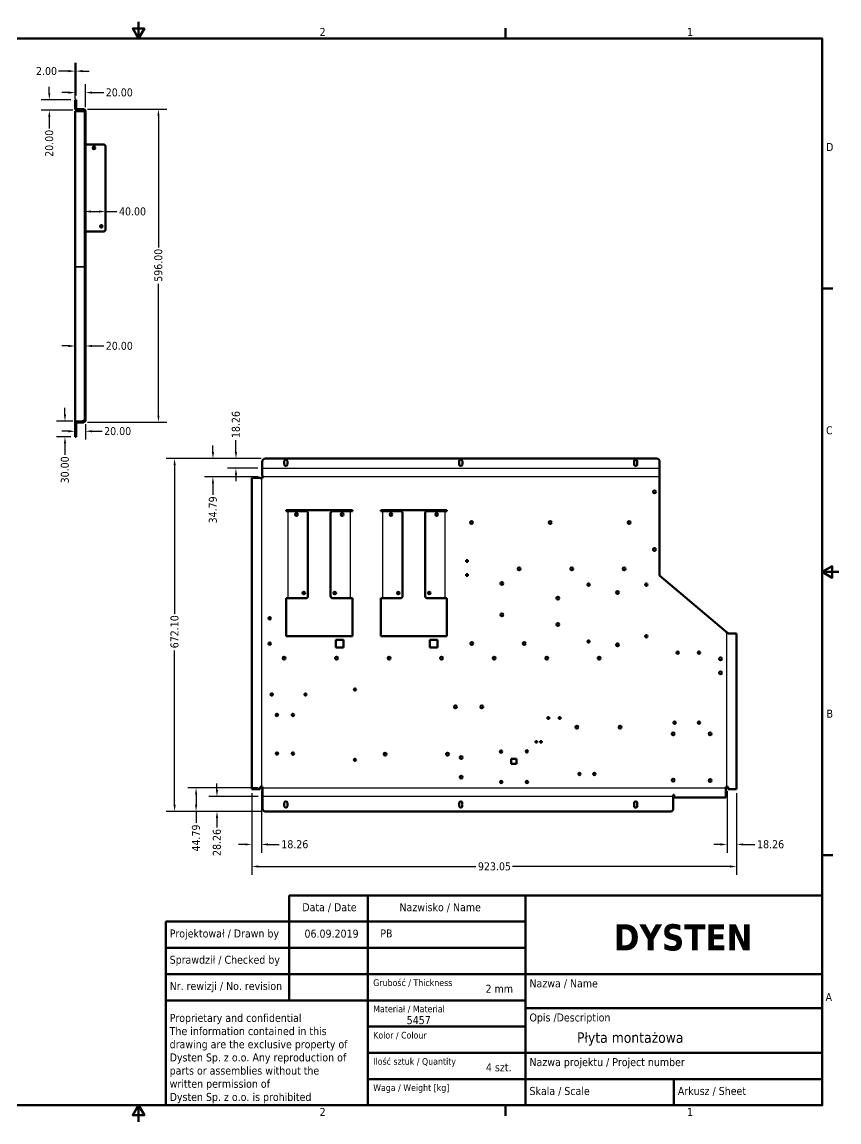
# Model space of a CAD drawing. Header units: millimetres. Extents: x 63 to 2731, y 32 to 2127.
# Drawn here: x 1175 to 2731, y 32 to 2127 of the extents above; entities that cross this region are included whole.
import ezdxf
from ezdxf.enums import TextEntityAlignment as Align

# ---------------------------------------------------------------- set-up
doc = ezdxf.new("R2010")
doc.units = ezdxf.units.MM
doc.header["$LTSCALE"] = 5
for name, color, linetype, lineweight in [('Linia środkowa zgięcia (ANSI)', 7, 'Continuous', 25), ('Obramowanie (ANSI)', 7, 'Continuous', 70), ('Tytuł (ANSI)', 7, 'Continuous', 50), ('Ukryty (ANSI)', 7, 'Continuous', 35), ('Widoczne (ANSI)', 7, 'Continuous', 50), ('Wymiar (ANSI)', 7, 'Continuous', 25)]:
    doc.layers.add(name, color=color, linetype=linetype, lineweight=lineweight)
doc.styles.add('Styl tekstu42', font='tahoma.ttf')
doc.styles.add('Tekst notatki (ANSI)', font='tahoma.ttf')
doc.dimstyles.new('Domyślne - mm (ANSI)', dxfattribs={"dimscale": 5, "dimtxt": 3.048, "dimasz": 2.5, "dimexe": 3.175, "dimexo": 1.6002, "dimgap": 0.8, "dimtad": 0, "dimtoh": 1, "dimrnd": 1e-08, "dimzin": 4, "dimdsep": 46, "dimtxsty": 'Tekst notatki (ANSI)', "dimcen": 0.09, "dimdle": 10, "dimclrd": 256, "dimclre": 256, "dimclrt": 256, "dimadec": 1, "dimazin": 1, "dimtfac": 1, "dimtofl": 0, "dimtmove": 0, "dimatfit": 3, "dimfxl": 1, "dimtolj": 1, "dimtzin": 4, "dimlwd": -1, "dimlwe": -1, "dimarcsym": 0})

# ---------------------------------------------------------------- blocks, each defined once
blk = doc.blocks.new('Ramki Default Border')
at = {"layer": 'Obramowanie (ANSI)'}
for p, q in [((419.1, 419.1), (419.1, 423.16)), ((539.75, 323.85), (543.81, 323.85)), ((539.75, 107.95), (543.81, 107.95)), ((419.1, 12.7), (419.1, 8.64))]:
    blk.add_line(p, q, dxfattribs=at)
at = {"layer": 'Obramowanie (ANSI)', "flags": 128}
for points in [[(279.4, 425.45), (279.4, 419.1), (277.2, 422.91), (281.6, 422.91), (279.4, 419.1)], [(19.05, 12.7), (19.05, 419.1), (539.75, 419.1), (539.75, 12.7), (19.05, 12.7)], [(546.1, 215.9), (539.75, 215.9), (543.56, 218.1), (543.56, 213.7), (539.75, 215.9)], [(279.4, 6.35), (279.4, 12.7), (277.2, 8.89), (281.6, 8.89), (279.4, 12.7)]]:
    blk.add_lwpolyline(points, dxfattribs=at)
at = {"layer": 'Obramowanie (ANSI)', "char_height": 3.05, "attachment_point": 7, "style": 'Tekst notatki (ANSI)'}
for s, insert in [('2', (348.33, 420.12)), ('1', (488.26, 420.12)), ('D', (541.17, 376.3)), ('C', (541.17, 268.3)), ('B', (541.36, 160.4)), ('A', (540.99, 52.45)), ('2', (348.33, 8.64)), ('1', (488.26, 8.64))]:
    blk.add_mtext(s, dxfattribs=dict(at, insert=insert))
blk = doc.blocks.new('Tabelki rysunkowe Tabelka new')
at = {"layer": 'Tytuł (ANSI)'}
for p, q in [((529, 115), (326, 115)), ((326, 115), (326, 109)), ((356, 115), (356, 35)), ((416, 115), (416, 35)), ((529, 115), (529, 35)), ((326, 109), (326, 75)), ((279, 35), (279, 105)), ((279, 105), (356, 105)), ((356, 105), (416, 105)), ((356, 95), (279, 95)), ((356, 95), (416, 95)), ((356, 85), (279, 85)), ((356, 85), (416, 85)), ((416, 85), (529, 85)), ((356, 75), (279, 75)), ((356, 75), (416, 75)), ((416, 72), (529, 72)), ((356, 65), (416, 65)), ((356, 55), (416, 55)), ((416, 55), (529, 55)), ((356, 45), (416, 45)), ((416, 45), (529, 45)), ((472.5, 45), (472.5, 35)), ((529, 35), (279, 35))]:
    blk.add_line(p, q, dxfattribs=at)
at = {"layer": 'Tytuł (ANSI)', "style": 'Tekst notatki (ANSI)'}
for s, insert, char_height, attachment_point in [('Data / Date', (331, 112), 3.048, 1), ('Nazwisko / Name', (368, 112), 3.048, 1), ('Projektował / Drawn by', (280.5, 102), 3.048, 1), ('\\fTahoma|b1|i0;\\H10.0000;DYSTEN', (476, 104), 10, 2), ('Sprawdził / Checked by', (280.5, 92), 3.048, 1), ('Nr. rewizji / No. revision', (280.5, 82), 3.048, 1), ('\\fTahoma|b0|i0;\\H2.5400;Grubość / Thickness', (358, 83), 2.54, 1), ('Nazwa / Name', (417.5, 83), 3.048, 1), ('\\fTahoma|b0|i0;\\H2.5400;Materiał / Material', (358, 73), 2.54, 1), ('Opis /Description ', (417.5, 70), 3.048, 1), ('\\fTahoma|b0|i0;\\H2.5400;Kolor / Colour', (358, 63), 2.54, 1), ('\\fTahoma|b0|i0;\\H2.5400;Ilość sztuk / Quantity', (358, 53), 2.54, 1), ('Nazwa projektu / Project number', (417.5, 53), 3.048, 1), ('\\fTahoma|b0|i0;\\H2.5400;Waga / Weight [kg]', (358, 43), 2.54, 1), ('Skala / Scale', (417.5, 42), 3.048, 1), ('Arkusz / Sheet', (474, 42), 3.048, 1)]:
    blk.add_mtext(s, dxfattribs=dict(at, insert=insert, char_height=char_height, attachment_point=attachment_point))
at = {"layer": 'Tytuł (ANSI)', "insert": (280.5, 69.84), "char_height": 3.048, "attachment_point": 1, "line_spacing_factor": 0.987884, "style": 'Tekst notatki (ANSI)'}
blk.add_mtext('Proprietary and confidential\\PThe information contained in this\\Pdrawing are the exclusive property of\\PDysten Sp. z o.o. Any reproduction of\\Pparts or assemblies without the\\Pwritten permission of\\PDysten Sp. z o.o. is prohibited', dxfattribs=at)
at = {"layer": 'Tytuł (ANSI)'}
for tag, p, height, style in [('Data_001', (331.83, 98.89), 3.05, 'Tekst notatki (ANSI)'), ('Projektował_001', (360.69, 98.95), 3.05, 'Tekst notatki (ANSI)'), ('Grubość_materiału_001', (400.78, 77.89), 3.05, 'Tekst notatki (ANSI)'), ('Materiał_001', (370.75, 65.95), 3.05, 'Tekst notatki (ANSI)'), ('Nazwa_części_001', (435.59, 58.82), 4, 'Styl tekstu42'), ('Ilość_sztuk_001', (400.92, 47.95), 3.05, 'Tekst notatki (ANSI)')]:
    blk.add_attdef(tag, p, '', height=height, dxfattribs=dict(at, style=style))
at = {"layer": 'Tytuł (ANSI)', "style": 'Tekst notatki (ANSI)'}
for tag, p in [('kiedy_sprawdził', (332, 92)), ('Kto_zatwierdził', (361, 92)), ('Nr_części', (465.47, 80.14)), ('RAL', (395.29, 61)), ('Nr_projektu', (499.73, 51)), ('Waga', (401, 41))]:
    blk.add_attdef(tag, text='', height=3.05, dxfattribs=at).set_placement(p, align=Align.TOP_LEFT)
blk = doc.blocks.new('*D7')
at = {"layer": 'Defpoints', "color": 0, "transparency": 16777216}
for p in [(1465.6, 1295.6), (1638.4, 1295.6), (1638, 623.5)]:
    blk.add_point(p, dxfattribs=at)
at = {"layer": 'Wymiar (ANSI)', "transparency": 16777216}
for p, q in [((1630.4, 1295.6), (1449.8, 1295.6)), ((1465.6, 1283.1), (1465.6, 1000)), ((1465.6, 636), (1465.6, 930.2)), ((1630, 623.5), (1449.8, 623.5))]:
    blk.add_line(p, q, dxfattribs=at)
for points in [[(1463.6, 1283.1), (1467.7, 1283.1), (1465.6, 1295.6)], [(1463.6, 636), (1467.7, 636), (1465.6, 623.5)]]:
    blk.add_solid(points, dxfattribs=at)
at = {"layer": 'Wymiar (ANSI)', "transparency": 16777216, "insert": (1457.7, 934.2), "char_height": 15.24, "attachment_point": 1, "rotation": 90, "style": 'Tekst notatki (ANSI)'}
blk.add_mtext('\\A1;672.10', dxfattribs=at)
blk = doc.blocks.new('*D8')
at = {"layer": 'Defpoints', "color": 0, "transparency": 16777216}
for p in [(1612.5, 665.9), (2535.5, 665.9), (2535.5, 518.5)]:
    blk.add_point(p, dxfattribs=at)
at = {"layer": 'Wymiar (ANSI)', "transparency": 16777216}
for p, q in [((1612.5, 657.9), (1612.5, 502.6)), ((2535.5, 657.9), (2535.5, 502.6)), ((1625, 518.5), (2039.1, 518.5)), ((2523, 518.5), (2108.9, 518.5))]:
    blk.add_line(p, q, dxfattribs=at)
for points in [[(1625, 520.6), (1625, 516.4), (1612.5, 518.5)], [(2523, 520.6), (2523, 516.4), (2535.5, 518.5)]]:
    blk.add_solid(points, dxfattribs=at)
at = {"layer": 'Wymiar (ANSI)', "transparency": 16777216, "insert": (2043.1, 526.4), "char_height": 15.24, "attachment_point": 1, "style": 'Tekst notatki (ANSI)'}
blk.add_mtext('\\A1;923.05', dxfattribs=at)
blk = doc.blocks.new('*D9')
at = {"layer": 'Defpoints', "color": 0, "transparency": 16777216}
for p in [(1612.5, 665.9), (1630.8, 670.5), (1630.8, 560.5)]:
    blk.add_point(p, dxfattribs=at)
at = {"layer": 'Wymiar (ANSI)', "transparency": 16777216}
for p, q in [((1612.5, 657.9), (1612.5, 544.6)), ((1630.8, 662.5), (1630.8, 544.6)), ((1600, 560.5), (1587.5, 560.5)), ((1643.3, 560.5), (1664.8, 560.5))]:
    blk.add_line(p, q, dxfattribs=at)
for points in [[(1600, 562.6), (1600, 558.4), (1612.5, 560.5)], [(1643.3, 562.6), (1643.3, 558.4), (1630.8, 560.5)]]:
    blk.add_solid(points, dxfattribs=at)
at = {"layer": 'Wymiar (ANSI)', "transparency": 16777216, "insert": (1668.8, 568.5), "char_height": 15.24, "attachment_point": 1, "style": 'Tekst notatki (ANSI)'}
blk.add_mtext('\\A1;18.26', dxfattribs=at)
blk = doc.blocks.new('*D10')
at = {"layer": 'Defpoints', "color": 0, "transparency": 16777216}
for p in [(2517.3, 670.5), (2535.5, 665.9), (2517.3, 560.5)]:
    blk.add_point(p, dxfattribs=at)
at = {"layer": 'Wymiar (ANSI)', "transparency": 16777216}
for p, q in [((2517.3, 662.5), (2517.3, 544.6)), ((2535.5, 657.9), (2535.5, 544.6)), ((2504.8, 560.5), (2492.3, 560.5)), ((2548, 560.5), (2570.6, 560.5))]:
    blk.add_line(p, q, dxfattribs=at)
for points in [[(2504.8, 562.6), (2504.8, 558.4), (2517.3, 560.5)], [(2548, 562.6), (2548, 558.4), (2535.5, 560.5)]]:
    blk.add_solid(points, dxfattribs=at)
at = {"layer": 'Wymiar (ANSI)', "transparency": 16777216, "insert": (2574.6, 568.5), "char_height": 15.24, "attachment_point": 1, "style": 'Tekst notatki (ANSI)'}
blk.add_mtext('\\A1;18.26', dxfattribs=at)
blk = doc.blocks.new('*D11')
at = {"layer": 'Defpoints', "color": 0, "transparency": 16777216}
for p in [(1638.4, 1295.6), (1582.4, 1277.3), (1632.4, 1277.3)]:
    blk.add_point(p, dxfattribs=at)
at = {"layer": 'Wymiar (ANSI)', "transparency": 16777216}
for p, q in [((1582.4, 1308.1), (1582.4, 1330.6)), ((1630.4, 1295.6), (1566.6, 1295.6)), ((1624.4, 1277.3), (1566.6, 1277.3)), ((1582.4, 1264.8), (1582.4, 1252.3))]:
    blk.add_line(p, q, dxfattribs=at)
for points in [[(1580.4, 1308.1), (1584.5, 1308.1), (1582.4, 1295.6)], [(1580.4, 1264.8), (1584.5, 1264.8), (1582.4, 1277.3)]]:
    blk.add_solid(points, dxfattribs=at)
at = {"layer": 'Wymiar (ANSI)', "transparency": 16777216, "insert": (1574.5, 1334.6), "char_height": 15.24, "attachment_point": 1, "rotation": 90, "style": 'Tekst notatki (ANSI)'}
blk.add_mtext('\\A1;18.26', dxfattribs=at)
blk = doc.blocks.new('*D12')
at = {"layer": 'Defpoints', "color": 0, "transparency": 16777216}
for p in [(1538.6, 1295.6), (1638.4, 1295.6), (1633, 1260.8)]:
    blk.add_point(p, dxfattribs=at)
at = {"layer": 'Wymiar (ANSI)', "transparency": 16777216}
for p, q in [((1538.6, 1308.1), (1538.6, 1320.6)), ((1630.4, 1295.6), (1522.7, 1295.6)), ((1625, 1260.8), (1522.7, 1260.8)), ((1538.6, 1248.3), (1538.6, 1226.3))]:
    blk.add_line(p, q, dxfattribs=at)
for points in [[(1536.5, 1308.1), (1540.7, 1308.1), (1538.6, 1295.6)], [(1536.5, 1248.3), (1540.7, 1248.3), (1538.6, 1260.8)]]:
    blk.add_solid(points, dxfattribs=at)
at = {"layer": 'Wymiar (ANSI)', "transparency": 16777216, "insert": (1530.7, 1172.1), "char_height": 15.24, "attachment_point": 1, "rotation": 90, "style": 'Tekst notatki (ANSI)'}
blk.add_mtext('\\A1;34.79', dxfattribs=at)
blk = doc.blocks.new('*D13')
at = {"layer": 'Defpoints', "color": 0, "transparency": 16777216}
for p in [(1546.3, 651.7), (1633, 651.7), (1638, 623.5)]:
    blk.add_point(p, dxfattribs=at)
at = {"layer": 'Wymiar (ANSI)', "transparency": 16777216}
for p, q in [((1546.3, 664.2), (1546.3, 676.7)), ((1625, 651.7), (1530.5, 651.7)), ((1630, 623.5), (1530.5, 623.5)), ((1546.3, 611), (1546.3, 593))]:
    blk.add_line(p, q, dxfattribs=at)
for points in [[(1544.3, 664.2), (1548.4, 664.2), (1546.3, 651.7)], [(1544.3, 611), (1548.4, 611), (1546.3, 623.5)]]:
    blk.add_solid(points, dxfattribs=at)
at = {"layer": 'Wymiar (ANSI)', "transparency": 16777216, "insert": (1538.4, 538.6), "char_height": 15.24, "attachment_point": 1, "rotation": 90, "style": 'Tekst notatki (ANSI)'}
blk.add_mtext('\\A1;28.26', dxfattribs=at)
blk = doc.blocks.new('*D14')
at = {"layer": 'Defpoints', "color": 0, "transparency": 16777216}
for p in [(1506.5, 668.3), (1633, 668.3), (1638, 623.5)]:
    blk.add_point(p, dxfattribs=at)
at = {"layer": 'Wymiar (ANSI)', "transparency": 16777216}
for p, q in [((1625, 668.3), (1490.7, 668.3)), ((1506.5, 655.8), (1506.5, 636)), ((1630, 623.5), (1490.7, 623.5)), ((1506.5, 623.5), (1506.5, 601.8))]:
    blk.add_line(p, q, dxfattribs=at)
for points in [[(1504.5, 655.8), (1508.6, 655.8), (1506.5, 668.3)], [(1504.5, 636), (1508.6, 636), (1506.5, 623.5)]]:
    blk.add_solid(points, dxfattribs=at)
at = {"layer": 'Wymiar (ANSI)', "transparency": 16777216, "insert": (1498.6, 547), "char_height": 15.24, "attachment_point": 1, "rotation": 90, "style": 'Tekst notatki (ANSI)'}
blk.add_mtext('\\A1;44.79', dxfattribs=at)
blk = doc.blocks.new('*D15')
at = {"layer": 'Defpoints', "color": 0, "transparency": 16777216}
for p in [(1256.9, 1367), (1280.1, 1367), (1276.1, 1337)]:
    blk.add_point(p, dxfattribs=at)
at = {"layer": 'Wymiar (ANSI)', "transparency": 16777216}
for p, q in [((1256.9, 1379.5), (1256.9, 1392)), ((1272.1, 1367), (1241, 1367)), ((1268.1, 1337), (1241, 1337)), ((1256.9, 1324.5), (1256.9, 1302.6))]:
    blk.add_line(p, q, dxfattribs=at)
for points in [[(1254.8, 1379.5), (1259, 1379.5), (1256.9, 1367)], [(1254.8, 1324.5), (1259, 1324.5), (1256.9, 1337)]]:
    blk.add_solid(points, dxfattribs=at)
at = {"layer": 'Wymiar (ANSI)', "transparency": 16777216, "insert": (1248.9, 1248.3), "char_height": 15.24, "attachment_point": 1, "rotation": 90, "style": 'Tekst notatki (ANSI)'}
blk.add_mtext('\\A1;30.00', dxfattribs=at)
blk = doc.blocks.new('*D16')
at = {"layer": 'Defpoints', "color": 0, "transparency": 16777216}
for p in [(1296.1, 1369), (1276.1, 1354.2), (1296.1, 1347.6)]:
    blk.add_point(p, dxfattribs=at)
at = {"layer": 'Wymiar (ANSI)', "transparency": 16777216}
for p, q in [((1263.6, 1347.6), (1251.1, 1347.6)), ((1296.1, 1361), (1296.1, 1331.8)), ((1308.6, 1347.6), (1327.5, 1347.6))]:
    blk.add_line(p, q, dxfattribs=at)
for points in [[(1263.6, 1349.7), (1263.6, 1345.5), (1276.1, 1347.6)], [(1308.6, 1349.7), (1308.6, 1345.5), (1296.1, 1347.6)]]:
    blk.add_solid(points, dxfattribs=at)
at = {"layer": 'Wymiar (ANSI)', "transparency": 16777216, "insert": (1331.5, 1355.6), "char_height": 15.24, "attachment_point": 1, "style": 'Tekst notatki (ANSI)'}
blk.add_mtext('\\A1;20.00', dxfattribs=at)
blk = doc.blocks.new('*D17')
at = {"layer": 'Defpoints', "color": 0, "transparency": 16777216}
for p in [(1292.1, 1961), (1434.9, 1961), (1292.1, 1365)]:
    blk.add_point(p, dxfattribs=at)
at = {"layer": 'Wymiar (ANSI)', "transparency": 16777216}
for p, q in [((1300.1, 1961), (1450.7, 1961)), ((1434.9, 1948.5), (1434.9, 1697.7)), ((1434.9, 1377.5), (1434.9, 1628.3)), ((1300.1, 1365), (1450.7, 1365))]:
    blk.add_line(p, q, dxfattribs=at)
for points in [[(1432.8, 1948.5), (1436.9, 1948.5), (1434.9, 1961)], [(1432.8, 1377.5), (1436.9, 1377.5), (1434.9, 1365)]]:
    blk.add_solid(points, dxfattribs=at)
at = {"layer": 'Wymiar (ANSI)', "transparency": 16777216, "insert": (1426.9, 1632.3), "char_height": 15.24, "attachment_point": 1, "rotation": 90, "style": 'Tekst notatki (ANSI)'}
blk.add_mtext('\\A1;596.00', dxfattribs=at)
blk = doc.blocks.new('*D18')
at = {"layer": 'Defpoints', "color": 0, "transparency": 16777216}
for p in [(1276.1, 1510.1), (1276.1, 1510.1), (1296.1, 1510.1)]:
    blk.add_point(p, dxfattribs=at)
at = {"layer": 'Wymiar (ANSI)', "transparency": 16777216}
for p, q in [((1263.6, 1510.1), (1251.1, 1510.1)), ((1308.6, 1510.1), (1330.6, 1510.1))]:
    blk.add_line(p, q, dxfattribs=at)
for points in [[(1263.6, 1512.2), (1263.6, 1508), (1276.1, 1510.1)], [(1308.6, 1512.2), (1308.6, 1508), (1296.1, 1510.1)]]:
    blk.add_solid(points, dxfattribs=at)
at = {"layer": 'Wymiar (ANSI)', "transparency": 16777216, "insert": (1334.6, 1518), "char_height": 15.24, "attachment_point": 1, "style": 'Tekst notatki (ANSI)'}
blk.add_mtext('\\A1;20.00', dxfattribs=at)
blk = doc.blocks.new('*D19')
at = {"layer": 'Defpoints', "color": 0, "transparency": 16777216}
for p in [(1294.1, 1766.2), (1294.1, 1766.2), (1334.1, 1766.2)]:
    blk.add_point(p, dxfattribs=at)
at = {"layer": 'Wymiar (ANSI)', "transparency": 16777216}
for p, q in [((1306.6, 1766.2), (1321.6, 1766.2)), ((1334.1, 1766.2), (1355.8, 1766.2))]:
    blk.add_line(p, q, dxfattribs=at)
for points in [[(1306.6, 1768.3), (1306.6, 1764.1), (1294.1, 1766.2)], [(1321.6, 1768.3), (1321.6, 1764.1), (1334.1, 1766.2)]]:
    blk.add_solid(points, dxfattribs=at)
at = {"layer": 'Wymiar (ANSI)', "transparency": 16777216, "insert": (1359.8, 1774.1), "char_height": 15.24, "attachment_point": 1, "style": 'Tekst notatki (ANSI)'}
blk.add_mtext('\\A1;40.00', dxfattribs=at)
blk = doc.blocks.new('*D20')
at = {"layer": 'Defpoints', "color": 0, "transparency": 16777216}
for p in [(1276.1, 1992.8), (1276.1, 1973), (1296.1, 1957)]:
    blk.add_point(p, dxfattribs=at)
at = {"layer": 'Wymiar (ANSI)', "transparency": 16777216}
for p, q in [((1263.6, 1992.8), (1251.1, 1992.8)), ((1276.1, 1981), (1276.1, 2008.7)), ((1296.1, 1965), (1296.1, 2008.7)), ((1308.6, 1992.8), (1330.6, 1992.8))]:
    blk.add_line(p, q, dxfattribs=at)
for points in [[(1263.6, 1994.9), (1263.6, 1990.7), (1276.1, 1992.8)], [(1308.6, 1994.9), (1308.6, 1990.7), (1296.1, 1992.8)]]:
    blk.add_solid(points, dxfattribs=at)
at = {"layer": 'Wymiar (ANSI)', "transparency": 16777216, "insert": (1334.6, 2000.8), "char_height": 15.24, "attachment_point": 1, "style": 'Tekst notatki (ANSI)'}
blk.add_mtext('\\A1;20.00', dxfattribs=at)
blk = doc.blocks.new('*D21')
at = {"layer": 'Defpoints', "color": 0, "transparency": 16777216}
for p in [(1227.1, 1979), (1276.1, 1979), (1280.1, 1959)]:
    blk.add_point(p, dxfattribs=at)
at = {"layer": 'Wymiar (ANSI)', "transparency": 16777216}
for p, q in [((1227.1, 1991.5), (1227.1, 2004)), ((1268.1, 1979), (1211.3, 1979)), ((1272.1, 1959), (1211.3, 1959)), ((1227.1, 1946.5), (1227.1, 1924.5))]:
    blk.add_line(p, q, dxfattribs=at)
for points in [[(1225.1, 1991.5), (1229.2, 1991.5), (1227.1, 1979)], [(1225.1, 1946.5), (1229.2, 1946.5), (1227.1, 1959)]]:
    blk.add_solid(points, dxfattribs=at)
at = {"layer": 'Wymiar (ANSI)', "transparency": 16777216, "insert": (1219.2, 1870.4), "char_height": 15.24, "attachment_point": 1, "rotation": 90, "style": 'Tekst notatki (ANSI)'}
blk.add_mtext('\\A1;20.00', dxfattribs=at)
blk = doc.blocks.new('*D22')
at = {"layer": 'Defpoints', "color": 0, "transparency": 16777216}
for p in [(1278.1, 2033.7), (1276.1, 1979), (1278.1, 1979)]:
    blk.add_point(p, dxfattribs=at)
at = {"layer": 'Wymiar (ANSI)', "transparency": 16777216}
for p, q in [((1263.6, 2033.7), (1244.5, 2033.7)), ((1276.1, 1987), (1276.1, 2049.6)), ((1278.1, 1987), (1278.1, 2049.6)), ((1290.6, 2033.7), (1303.1, 2033.7))]:
    blk.add_line(p, q, dxfattribs=at)
for points in [[(1263.6, 2035.8), (1263.6, 2031.6), (1276.1, 2033.7)], [(1290.6, 2035.8), (1290.6, 2031.6), (1278.1, 2033.7)]]:
    blk.add_solid(points, dxfattribs=at)
at = {"layer": 'Wymiar (ANSI)', "transparency": 16777216, "insert": (1201.8, 2041.6), "char_height": 15.24, "attachment_point": 1, "style": 'Tekst notatki (ANSI)'}
blk.add_mtext('\\A1;2.00', dxfattribs=at)

msp = doc.modelspace()

# ---------------------------------------------------------------- linework, layer by layer
at = {"layer": 'Linia środkowa zgięcia (ANSI)'}
for p, q in [((1630.761, 1258.519), (1630.761, 670.519)), ((1632.437, 1277.305), (2389.023, 1277.305)), ((2389.023, 1260.781), (1633.023, 1260.781)), ((1681.285, 1195.519), (1681.285, 1029.519)), ((1800.761, 1029.519), (1800.761, 1195.519)), ((1861.285, 1195.519), (1861.285, 1029.519)), ((1980.761, 1029.519), (1980.761, 1195.519)), ((2517.285, 964.212), (2517.285, 964.212)), ((2517.285, 964.212), (2517.285, 964.212)), ((2517.285, 670.519), (2517.285, 964.212)), ((1633.023, 668.257), (2515.023, 668.257)), ((2415.023, 651.733), (1633.023, 651.733))]:
    msp.add_line(p, q, dxfattribs=at)
at = {"layer": 'Ukryty (ANSI)'}
for p, q in [((1278.14, 1977.023), (1276.14, 1977.023)), ((1278.14, 1965.023), (1276.14, 1965.023)), ((1294.14, 1369.023), (1294.14, 1957.023)), ((1294.14, 1933.723), (1296.14, 1933.723)), ((1294.14, 1928.323), (1296.14, 1928.323)), ((1294.14, 1896.023), (1296.14, 1896.023)), ((1294.14, 1894.023), (1296.14, 1894.023)), ((1296.14, 1874.725), (1294.14, 1874.725)), ((1296.14, 1874.723), (1294.14, 1874.723)), ((1296.14, 1874.721), (1294.14, 1874.721)), ((1296.14, 1869.325), (1294.14, 1869.325)), ((1296.14, 1869.323), (1294.14, 1869.323)), ((1296.14, 1869.321), (1294.14, 1869.321)), ((1294.14, 1823.723), (1296.14, 1823.723)), ((1294.14, 1818.323), (1296.14, 1818.323)), ((1296.14, 1800.6), (1294.14, 1800.6)), ((1296.14, 1797.6), (1294.14, 1797.6)), ((1296.14, 1786.8), (1294.14, 1786.8)), ((1296.14, 1781.4), (1294.14, 1781.4)), ((1296.14, 1773.6), (1294.14, 1773.6)), ((1296.14, 1771.023), (1294.14, 1771.023)), ((1296.14, 1770.6), (1294.14, 1770.6)), ((1296.14, 1758.964), (1294.14, 1758.964)), ((1296.14, 1756.263), (1294.14, 1756.263)), ((1296.14, 1753.564), (1294.14, 1753.564)), ((1296.14, 1751.963), (1294.14, 1751.963)), ((1296.14, 1741.961), (1294.14, 1741.961)), ((1296.14, 1736.561), (1294.14, 1736.561)), ((1296.14, 1730.7), (1294.14, 1730.7)), ((1294.14, 1728.023), (1296.14, 1728.023)), ((1296.14, 1725.3), (1294.14, 1725.3)), ((1296.14, 1698.964), (1294.14, 1698.964)), ((1296.14, 1693.564), (1294.14, 1693.564)), ((1296.14, 1692.088), (1294.14, 1692.088)), ((1296.14, 1687.788), (1294.14, 1687.788)), ((1296.14, 1680.7), (1294.14, 1680.7)), ((1292.14, 1661.023), (1276.14, 1661.023)), ((1296.14, 1675.3), (1294.14, 1675.3)), ((1294.687, 1664.408), (1294.14, 1664.408)), ((1296.14, 1657.763), (1294.14, 1657.763)), ((1296.14, 1656.023), (1294.14, 1656.023)), ((1296.14, 1664.408), (1294.687, 1664.408)), ((1296.14, 1653.463), (1294.14, 1653.463)), ((1296.14, 1649.042), (1294.14, 1649.042)), ((1296.14, 1647.763), (1294.14, 1647.763)), ((1296.14, 1644.45), (1294.14, 1644.45)), ((1296.14, 1643.588), (1294.14, 1643.588)), ((1296.14, 1643.463), (1294.14, 1643.463)), ((1296.14, 1641.961), (1294.14, 1641.961)), ((1296.14, 1639.288), (1294.14, 1639.288)), ((1296.14, 1639.05), (1294.14, 1639.05)), ((1296.14, 1636.561), (1294.14, 1636.561)), ((1296.14, 1634.042), (1294.14, 1634.042)), ((1296.14, 1626.592), (1294.14, 1626.592)), ((1296.14, 1622.292), (1294.14, 1622.292)), ((1296.14, 1616.551), (1294.14, 1616.551)), ((1296.14, 1615.351), (1294.14, 1615.351)), ((1296.14, 1611.151), (1294.14, 1611.151)), ((1296.14, 1609.951), (1294.14, 1609.951)), ((1296.14, 1588.351), (1294.14, 1588.351)), ((1296.14, 1582.951), (1294.14, 1582.951)), ((1296.14, 1556.252), (1294.14, 1556.252)), ((1296.14, 1551.952), (1294.14, 1551.952)), ((1296.14, 1546.905), (1294.14, 1546.905)), ((1294.14, 1546.744), (1296.14, 1546.744)), ((1294.14, 1544.745), (1296.14, 1544.745)), ((1296.14, 1543.087), (1294.14, 1543.087)), ((1294.14, 1542.544), (1296.14, 1542.544)), ((1294.14, 1523.723), (1296.14, 1523.723)), ((1294.14, 1518.323), (1296.14, 1518.323)), ((1296.14, 1507.916), (1294.14, 1507.916)), ((1294.14, 1505.305), (1296.14, 1505.305)), ((1294.14, 1504.957), (1296.14, 1504.957)), ((1296.14, 1504.715), (1294.14, 1504.715)), ((1296.14, 1504.445), (1294.14, 1504.445)), ((1294.14, 1503.544), (1296.14, 1503.544)), ((1296.14, 1501.227), (1294.14, 1501.227)), ((1296.14, 1501.192), (1294.14, 1501.192)), ((1296.14, 1498.227), (1294.14, 1498.227)), ((1296.14, 1498.192), (1294.14, 1498.192)), ((1296.14, 1493.092), (1294.14, 1493.092)), ((1296.14, 1488.792), (1294.14, 1488.792)), ((1296.14, 1485.108), (1294.14, 1485.108)), ((1296.14, 1479.708), (1294.14, 1479.708)), ((1296.14, 1472.518), (1294.14, 1472.518)), ((1296.14, 1472.163), (1294.14, 1472.163)), ((1296.14, 1467.118), (1294.14, 1467.118)), ((1296.14, 1466.763), (1294.14, 1466.763)), ((1296.14, 1455.915), (1294.14, 1455.915)), ((1296.14, 1452.915), (1294.14, 1452.915)), ((1296.14, 1438.287), (1294.14, 1438.287)), ((1296.14, 1438.126), (1294.14, 1438.126)), ((1296.14, 1434.256), (1294.14, 1434.256)), ((1296.14, 1433.987), (1294.14, 1433.987)), ((1296.14, 1433.826), (1294.14, 1433.826)), ((1296.14, 1433.723), (1294.14, 1433.723)), ((1294.14, 1431.226), (1296.14, 1431.226)), ((1294.14, 1430.536), (1296.14, 1430.536)), ((1296.14, 1430.227), (1294.14, 1430.227)), ((1296.14, 1430.057), (1294.14, 1430.057)), ((1294.14, 1429.944), (1296.14, 1429.944)), ((1296.14, 1428.323), (1294.14, 1428.323)), ((1296.14, 1427.04), (1294.14, 1427.04)), ((1296.14, 1422.394), (1294.14, 1422.394)), ((1296.14, 1422.296), (1294.14, 1422.296)), ((1296.14, 1421.64), (1294.14, 1421.64)), ((1296.14, 1418.094), (1294.14, 1418.094)), ((1296.14, 1412.296), (1294.14, 1412.296)), ((1294.14, 1395.287), (1296.14, 1395.287)), ((1294.14, 1390.987), (1296.14, 1390.987)), ((1296.14, 1390.04), (1294.14, 1390.04)), ((1296.14, 1384.64), (1294.14, 1384.64)), ((1296.14, 1384.163), (1294.14, 1384.163)), ((1296.14, 1383.808), (1294.14, 1383.808)), ((1276.14, 1367.023), (1280.14, 1367.023)), ((1280.14, 1365.023), (1276.14, 1365.023)), ((1280.14, 1367.023), (1292.14, 1367.023)), ((1280.14, 1365.023), (1292.14, 1365.023)), ((1281.14, 1365.023), (1281.14, 1367.023)), ((1296.14, 1380.287), (1294.14, 1380.287)), ((1296.14, 1380.127), (1294.14, 1380.127)), ((1296.14, 1378.763), (1294.14, 1378.763)), ((1296.14, 1378.408), (1294.14, 1378.408)), ((1296.14, 1375.987), (1294.14, 1375.987)), ((1296.14, 1375.827), (1294.14, 1375.827)), ((1278.14, 1355.973), (1276.14, 1355.973)), ((1276.14, 1350.569), (1278.14, 1350.569)), ((1278.14, 1349.478), (1276.14, 1349.478)), ((1278.14, 1344.073), (1276.14, 1344.073))]:
    msp.add_line(p, q, dxfattribs=at)
for radius, end in [(4, 159.295189), (2, 135)]:
    msp.add_arc((1280.14, 1363.023), radius, 90, end, dxfattribs=at)
for points, knots in [([(1294.14, 1664.408), (1294.14, 1663.982), (1294.023, 1663.566), (1293.731, 1662.999), (1293.648, 1662.859), (1293.371, 1662.434), (1293.15, 1662.153), (1292.664, 1661.587), (1292.404, 1661.307), (1292.14, 1661.023)], [0, 0, 0, 0, 0.174208867, 0.174208867, 0.231870689, 0.231870689, 0.347681495, 0.347681495, 0.463741379, 0.463741379, 0.463741379, 0.463741379]), ([(1296.14, 1664.408), (1296.14, 1663.763), (1295.135, 1662.635), (1293.038, 1661.507), (1292.14, 1661.023)], [0, 0, 0, 0, 0.8975979, 1.57079633, 1.57079633, 1.57079633, 1.57079633])]:
    msp.add_open_spline(points, degree=3, knots=knots, dxfattribs=at)
at = {"layer": 'Widoczne (ANSI)'}
for p, q in [((1278.14, 1979.023), (1276.14, 1979.023)), ((1276.14, 1973.023), (1276.14, 1979.023)), ((1276.14, 1963.023), (1276.14, 1973.023)), ((1278.14, 1979.023), (1278.14, 1973.023)), ((1278.14, 1963.023), (1278.14, 1973.023)), ((1276.14, 1957.609), (1292.14, 1957.609)), ((1276.14, 1364.437), (1276.14, 1957.609)), ((1292.14, 1961.023), (1280.14, 1961.023)), ((1292.14, 1959.023), (1280.14, 1959.023)), ((1292.14, 1959.023), (1292.14, 1961.023)), ((1292.14, 1957.609), (1292.14, 1957.023)), ((1296.14, 1957.023), (1292.14, 1957.023)), ((1296.14, 1957.023), (1296.14, 1369.023)), ((1296.14, 1894.023), (1298.14, 1894.023)), ((1298.14, 1894.023), (1330.14, 1894.023)), ((1334.14, 1890.023), (1334.14, 1732.023)), ((1298.14, 1728.023), (1296.14, 1728.023)), ((1330.14, 1728.023), (1298.14, 1728.023)), ((1292.14, 1364.437), (1276.14, 1364.437)), ((1276.14, 1363.023), (1276.14, 1342.023)), ((1278.14, 1363.023), (1278.14, 1342.023)), ((1296.14, 1369.023), (1292.14, 1369.023)), ((1292.14, 1364.437), (1292.14, 1369.023)), ((1276.14, 1337.023), (1276.14, 1342.023)), ((1278.14, 1342.023), (1278.14, 1337.023)), ((1276.14, 1337.023), (1278.14, 1337.023)), ((1632.437, 1279.567), (1632.437, 1289.567)), ((1632.437, 1275.043), (1632.437, 1279.567)), ((1638.437, 1295.567), (2383.023, 1295.567)), ((1674.437, 1284.567), (1674.437, 1290.567)), ((1680.437, 1290.567), (1680.437, 1284.567)), ((2007.437, 1284.567), (2007.437, 1290.567)), ((2013.437, 1290.567), (2013.437, 1284.567)), ((2340.437, 1284.567), (2340.437, 1290.567)), ((2346.437, 1290.567), (2346.437, 1284.567)), ((2389.023, 1289.567), (2389.023, 1279.567)), ((2389.023, 1279.567), (2389.023, 1275.043)), ((1612.499, 1259.105), (1628.499, 1259.105)), ((1612.499, 665.933), (1612.499, 1259.105)), ((1628.499, 1259.105), (1628.499, 1258.519)), ((1628.499, 1258.519), (1633.023, 1258.519)), ((1632.437, 1263.043), (1632.437, 1275.043)), ((1633.023, 1263.043), (1632.437, 1263.043)), ((1633.023, 1258.519), (1633.023, 1263.043)), ((2389.023, 1275.043), (2389.023, 1263.043)), ((2389.023, 1263.043), (2389.023, 1258.519)), ((2389.023, 1258.519), (2389.023, 1072.519)), ((1678.023, 1195.519), (1678.023, 1197.519)), ((1678.023, 1197.519), (1804.023, 1197.519)), ((1679.023, 1195.519), (1678.023, 1195.519)), ((1679.023, 1195.519), (1683.547, 1195.519)), ((1683.547, 1195.519), (1715.547, 1195.519)), ((1766.499, 1195.519), (1798.499, 1195.519)), ((1798.499, 1195.519), (1803.023, 1195.519)), ((1804.023, 1195.519), (1803.023, 1195.519)), ((1804.023, 1197.519), (1804.023, 1195.519)), ((1858.023, 1195.519), (1858.023, 1197.519)), ((1858.023, 1197.519), (1984.023, 1197.519)), ((1859.023, 1195.519), (1858.023, 1195.519)), ((1859.023, 1195.519), (1863.547, 1195.519)), ((1863.547, 1195.519), (1895.547, 1195.519)), ((1946.499, 1195.519), (1978.499, 1195.519)), ((1978.499, 1195.519), (1983.023, 1195.519)), ((1984.023, 1195.519), (1983.023, 1195.519)), ((1984.023, 1197.519), (1984.023, 1195.519)), ((1719.547, 1191.519), (1719.547, 1033.519)), ((1762.499, 1033.519), (1762.499, 1191.519)), ((1899.547, 1191.519), (1899.547, 1033.519)), ((1942.499, 1033.519), (1942.499, 1191.519)), ((2020.665, 1099.096), (2020.665, 1102.096)), ((2020.665, 1102.096), (2023.665, 1102.096)), ((2023.665, 1099.096), (2020.665, 1099.096)), ((2023.665, 1102.096), (2023.665, 1099.096)), ((2020.665, 1072.096), (2020.665, 1075.096)), ((2020.665, 1075.096), (2023.665, 1075.096)), ((2023.665, 1072.096), (2020.665, 1072.096)), ((2023.665, 1075.096), (2023.665, 1072.096)), ((2515.023, 965.904), (2389.023, 1072.519)), ((1678.023, 957.519), (1678.023, 1029.519)), ((1678.023, 1029.519), (1679.023, 1029.519)), ((1683.547, 1029.519), (1679.023, 1029.519)), ((1715.547, 1029.519), (1683.547, 1029.519)), ((1798.499, 1029.519), (1766.499, 1029.519)), ((1803.023, 1029.519), (1798.499, 1029.519)), ((1803.023, 1029.519), (1804.023, 1029.519)), ((1804.023, 1029.519), (1804.023, 957.519)), ((1858.023, 957.519), (1858.023, 1029.519)), ((1858.023, 1029.519), (1859.023, 1029.519)), ((1863.547, 1029.519), (1859.023, 1029.519)), ((1895.547, 1029.519), (1863.547, 1029.519)), ((1978.499, 1029.519), (1946.499, 1029.519)), ((1983.023, 1029.519), (1978.499, 1029.519)), ((1983.023, 1029.519), (1984.023, 1029.519)), ((1984.023, 1029.519), (1984.023, 957.519)), ((1804.023, 957.519), (1678.023, 957.519)), ((1772.298, 935.538), (1772.298, 950.538)), ((1772.298, 950.538), (1787.298, 950.538)), ((1787.298, 950.538), (1787.298, 935.538)), ((1984.023, 957.519), (1858.023, 957.519)), ((1951.298, 935.538), (1951.298, 950.538)), ((1951.298, 950.538), (1966.298, 950.538)), ((1966.298, 950.538), (1966.298, 935.538)), ((2519.547, 962.519), (2535.547, 962.519)), ((2535.547, 962.519), (2535.547, 665.933)), ((1787.298, 935.538), (1772.298, 935.538)), ((1966.298, 935.538), (1951.298, 935.538)), ((2175.604, 799.723), (2175.604, 802.723)), ((2175.604, 802.723), (2178.604, 802.723)), ((2178.604, 799.723), (2175.604, 799.723)), ((2178.604, 802.723), (2178.604, 799.723)), ((2197.104, 799.688), (2197.104, 802.688)), ((2197.104, 802.688), (2200.104, 802.688)), ((2200.104, 799.688), (2197.104, 799.688)), ((2200.104, 802.688), (2200.104, 799.688)), ((2152.611, 754.411), (2152.611, 757.411)), ((2152.611, 757.411), (2155.611, 757.411)), ((2155.611, 754.411), (2152.611, 754.411)), ((2155.611, 757.411), (2155.611, 754.411)), ((2161.611, 757.411), (2164.611, 757.411)), ((2161.611, 754.411), (2161.611, 757.411)), ((2164.611, 754.411), (2161.611, 754.411)), ((2164.611, 757.411), (2164.611, 754.411)), ((2106.324, 713.792), (2106.324, 723.792)), ((2106.324, 723.792), (2116.324, 723.792)), ((2116.324, 713.792), (2106.324, 713.792)), ((2116.324, 723.792), (2116.324, 713.792)), ((1628.499, 665.933), (1612.499, 665.933)), ((1628.499, 665.933), (1628.499, 670.519)), ((1628.499, 670.519), (1633.023, 670.519)), ((1633.023, 670.519), (1633.023, 628.471)), ((2415.023, 628.471), (2415.023, 654.995)), ((2415.023, 654.995), (2417.023, 654.995)), ((2417.023, 654.995), (2417.023, 649.995)), ((2515.023, 649.995), (2417.023, 649.995)), ((2515.023, 670.519), (2515.023, 649.995)), ((2515.023, 670.519), (2519.547, 670.519)), ((2519.547, 670.519), (2519.547, 665.933)), ((2535.547, 665.933), (2519.547, 665.933)), ((1674.487, 637.017), (1674.487, 639.471)), ((1674.487, 633.471), (1674.487, 635.926)), ((1680.387, 639.471), (1680.387, 637.017)), ((1680.387, 635.926), (1680.387, 633.471)), ((2007.487, 637.017), (2007.487, 639.471)), ((2007.487, 633.471), (2007.487, 635.926)), ((2013.387, 639.471), (2013.387, 637.017)), ((2013.387, 635.926), (2013.387, 633.471)), ((2340.487, 637.017), (2340.487, 639.471)), ((2340.487, 633.471), (2340.487, 635.926)), ((2346.387, 639.471), (2346.387, 637.017)), ((2346.387, 635.926), (2346.387, 633.471)), ((1638.023, 623.471), (2410.023, 623.471))]:
    msp.add_line(p, q, dxfattribs=at)
for centre, radius in [((1312.14, 1887.369), 2.5), ((1326.14, 1738.023), 2.5), ((2379.023, 1232.519), 2.7), ((1697.547, 1188.864), 2.5), ((1784.499, 1188.864), 2.5), ((1877.547, 1188.864), 2.5), ((1964.499, 1188.864), 2.5), ((2030.884, 1173.517), 2.7), ((2180.884, 1173.519), 2.7), ((2330.884, 1173.521), 2.7), ((2379.023, 1122.519), 2.7), ((2121.331, 1085.596), 2.7), ((2221.831, 1085.596), 2.7), ((2321.331, 1085.596), 2.7), ((2088.697, 1057.76), 2.7), ((2253.836, 1055.609), 2.15), ((2363.758, 1055.609), 2.15), ((1711.547, 1039.519), 2.5), ((1770.499, 1039.519), 2.5), ((1891.547, 1039.519), 2.5), ((1950.499, 1039.519), 2.5), ((2195.382, 1029.496), 2.7), ((2308.843, 1040.757), 2.7), ((1646.758, 991.434), 2.15), ((2088.917, 997.76), 2.7), ((2195.382, 979.496), 2.7), ((1646.758, 942.934), 2.15), ((2031.446, 943.246), 2.7), ((2131.446, 943.246), 2.7), ((2253.836, 947.109), 2.15), ((2308.843, 940.757), 2.7), ((2363.758, 957.109), 2.15), ((2423.464, 925.938), 2.15), ((2463.964, 925.938), 2.15), ((1674.045, 915.346), 2.7), ((1774.045, 915.346), 2.7), ((1874.045, 915.346), 2.7), ((1974.045, 915.346), 2.7), ((2074.045, 915.346), 2.7), ((2174.045, 915.346), 2.7), ((2274.045, 915.346), 2.7), ((2505.115, 914.147), 2.7), ((2505.115, 887.147), 2.7), ((1714.873, 846.14), 2.1), ((1809.023, 855.598), 2.15), ((2000.284, 822.519), 2.7), ((2050.284, 822.519), 2.7), ((2231.683, 783.904), 2.7), ((2313.683, 783.904), 2.7), ((2417.464, 792.438), 2.15), ((2463.964, 792.438), 2.15), ((2415.079, 770.959), 2.7), ((2485.079, 771.314), 2.7), ((1866.384, 732.519), 2.7), ((1985.384, 732.519), 2.7), ((2087.229, 737.472), 2.15), ((2136.229, 737.633), 2.15), ((1809.023, 721.74), 2.15), ((2011.236, 725.836), 2.7), ((2011.236, 688.836), 2.7), ((2236.419, 694.633), 2.15), ((2264.919, 694.633), 2.15), ((2087.419, 679.473), 2.15), ((2136.419, 679.633), 2.15), ((2415.079, 682.959), 2.7), ((2485.079, 682.604), 2.7)]:
    msp.add_circle(centre, radius, dxfattribs=at)
for centre, radius, start, end in [((1280.14, 1963.023), 4, 180, 270), ((1280.14, 1963.023), 2, 180, 270), ((1292.14, 1957.023), 4, 0, 90), ((1292.14, 1957.023), 2, 0, 90), ((1330.14, 1890.023), 4, 0, 90), ((1330.14, 1732.023), 4, 270, 0), ((1280.14, 1363.023), 4, 159.295189, 180), ((1280.14, 1363.023), 2, 135, 180), ((1292.14, 1369.023), 4, 270, 0), ((1292.14, 1369.023), 2, 270, 0), ((1638.437, 1289.567), 6, 90, 180), ((1677.437, 1290.567), 3, 0, 180), ((1677.437, 1284.567), 3, 180, 0), ((2010.437, 1290.567), 3, 0, 180), ((2010.437, 1284.567), 3, 180, 0), ((2343.437, 1290.567), 3, 0, 180), ((2343.437, 1284.567), 3, 180, 0), ((2383.023, 1289.567), 6, 0, 90), ((1715.547, 1191.519), 4, 0, 90), ((1766.499, 1191.519), 4, 90, 180), ((1895.547, 1191.519), 4, 0, 90), ((1946.499, 1191.519), 4, 90, 180), ((1715.547, 1033.519), 4, 270, 0), ((1766.499, 1033.519), 4, 180, 270), ((1895.547, 1033.519), 4, 270, 0), ((1946.499, 1033.519), 4, 180, 270), ((1650.373, 846.14), 2.1, 177.247366, 312.131434), ((1650.425, 846.251), 2.15, 309.113653, 180.265148), ((1660.401, 807.262), 2.15, 322.093639, 192.362158), ((1660.373, 807.14), 2.1, 189.275835, 325.179961), ((1690.881, 807.262), 2.15, 330.745996, 202.103753), ((1690.873, 807.14), 2.1, 199.10159, 333.74816), ((1660.401, 733.602), 2.15, 287.695006, 204.158396), ((1690.881, 733.602), 2.15, 299.06546, 226.894657), ((1660.373, 733.54), 2.1, 202.928141, 288.925262), ((1690.873, 733.54), 2.1, 225.893989, 300.066129), ((1677.437, 636.471), 3, 169.524686, 190.475314), ((1677.437, 639.471), 2.95, 0, 180), ((1677.437, 633.471), 2.95, 180, 0), ((1677.437, 636.471), 3, 349.524686, 10.475314), ((2010.437, 636.471), 3, 169.524686, 190.475314), ((2010.437, 639.471), 2.95, 0, 180), ((2010.437, 633.471), 2.95, 180, 0), ((2010.437, 636.471), 3, 349.524686, 10.475314), ((2343.437, 636.471), 3, 169.524686, 190.475314), ((2343.437, 639.471), 2.95, 0, 180), ((2343.437, 633.471), 2.95, 180, 0), ((2343.437, 636.471), 3, 349.524686, 10.475314), ((1638.023, 628.471), 5, 180, 270), ((2410.023, 628.471), 5, 270, 0)]:
    msp.add_arc(centre, radius, start, end, dxfattribs=at)
msp.add_open_spline([(2515.023, 965.904), (2515.885, 965.259), (2516.748, 964.614), (2517.607, 963.97), (2518.252, 963.486), (2518.901, 963.003), (2519.547, 962.519)], degree=3, knots=[0, 0, 0, 0, 0.8975979, 0.8975979, 0.8975979, 1.57079633, 1.57079633, 1.57079633, 1.57079633], dxfattribs=at)

# ---------------------------------------------------------------- block references
at = {"xscale": 5, "yscale": 5, "zscale": 5}
msp.add_blockref('Ramki Default Border', (0, 0), dxfattribs=at)
msp.add_blockref('Tabelki rysunkowe Tabelka new', (53.75, -111.5), dxfattribs=at).add_auto_attribs({'Projektował_001': 'PB', 'Data_001': '06.09.2019', 'Materiał_001': '5457', 'Grubość_materiału_001': '2 mm', 'Ilość_sztuk_001': '4 szt.', 'Nazwa_części_001': 'Płyta montażowa'})

# ---------------------------------------------------------------- dimensions: what is measured, and where the dimension line sits
at = {"layer": 'Wymiar (ANSI)'}
for base, p1, p2, angle, override, picture, middle in [((1278.14, 2033.676), (1276.14, 1979.023), (1278.14, 1979.023), 180, {"dimgap": 0.8, "dimtoh": 0, "dimdec": 2, "dimtol": 0, "dimlim": 0, "dimtp": 0, "dimtm": 0, "dimtdec": 2, "dimatfit": 1}, '*D22', (1221.148, 2033.676)), ((1227.14, 1979.023), (1280.14, 1959.023), (1276.14, 1979.023), 90, {"dimgap": 0.8, "dimtoh": 0, "dimdec": 2, "dimtol": 0, "dimlim": 0, "dimtp": 0, "dimtm": 0, "dimtdec": 2, "dimatfit": 1}, '*D21', (1227.14, 1895.454)), ((1276.14, 1992.832), (1296.14, 1957.023), (1276.14, 1973.023), 180, {"dimgap": 0.8, "dimtoh": 0, "dimdec": 2, "dimtol": 0, "dimlim": 0, "dimtp": 0, "dimtm": 0, "dimtdec": 2, "dimatfit": 1}, '*D20', (1359.71, 1992.832)), ((1434.865, 1961.023), (1292.14, 1365.023), (1292.14, 1961.023), 270, {"dimgap": 0.8, "dimtoh": 0, "dimdec": 2, "dimtol": 0, "dimlim": 0, "dimtp": 0, "dimtm": 0, "dimtdec": 2, "dimatfit": 1}, '*D17', (1434.865, 1663.023)), ((1294.14, 1766.19), (1334.14, 1766.19), (1294.14, 1766.19), 180, {"dimgap": 0.8, "dimtoh": 0, "dimdec": 2, "dimse1": 1, "dimse2": 1, "dimtol": 0, "dimlim": 0, "dimtp": 0, "dimtm": 0, "dimtdec": 2, "dimatfit": 2}, '*D19', (1385.21, 1766.19)), ((1276.14, 1510.1), (1296.14, 1510.1), (1276.14, 1510.1), 180, {"dimgap": 0.8, "dimtoh": 0, "dimdec": 2, "dimse1": 1, "dimse2": 1, "dimtol": 0, "dimlim": 0, "dimtp": 0, "dimtm": 0, "dimtdec": 2, "dimatfit": 1}, '*D18', (1359.71, 1510.1)), ((1256.874, 1367.023), (1276.14, 1337.023), (1280.14, 1367.023), 270, {"dimgap": 0.8, "dimtoh": 0, "dimdec": 2, "dimtol": 0, "dimlim": 0, "dimtp": 0, "dimtm": 0, "dimtdec": 2, "dimatfit": 1}, '*D15', (1256.874, 1273.454)), ((1582.437, 1277.305), (1638.437, 1295.567), (1632.437, 1277.305), 270, {"dimgap": 0.8, "dimtoh": 0, "dimdec": 2, "dimtol": 0, "dimlim": 0, "dimtp": 0, "dimtm": 0, "dimtdec": 2, "dimatfit": 1}, '*D11', (1582.437, 1359.136)), ((1296.14, 1347.631), (1276.14, 1354.174), (1296.14, 1369.023), 180, {"dimgap": 0.8, "dimtoh": 0, "dimdec": 2, "dimse1": 1, "dimtol": 0, "dimlim": 0, "dimtp": 0, "dimtm": 0, "dimtdec": 2, "dimatfit": 1}, '*D16', (1356.531, 1347.631)), ((1538.607, 1295.567), (1633.023, 1260.781), (1638.437, 1295.567), 90, {"dimgap": 0.8, "dimtoh": 0, "dimdec": 2, "dimtol": 0, "dimlim": 0, "dimtp": 0, "dimtm": 0, "dimtdec": 2, "dimatfit": 1}, '*D12', (1538.607, 1197.212)), ((1465.64, 1295.567), (1638.023, 623.471), (1638.437, 1295.567), 270, {"dimgap": 0.8, "dimtoh": 0, "dimdec": 2, "dimtol": 0, "dimlim": 0, "dimtp": 0, "dimtm": 0, "dimtdec": 2, "dimatfit": 1}, '*D7', (1465.64, 965.126)), ((1546.346, 651.733), (1638.023, 623.471), (1633.023, 651.733), 270, {"dimgap": 0.8, "dimtoh": 0, "dimdec": 2, "dimtol": 0, "dimlim": 0, "dimtp": 0, "dimtm": 0, "dimtdec": 2, "dimatfit": 1}, '*D13', (1546.346, 563.804)), ((1506.546, 668.257), (1638.023, 623.471), (1633.023, 668.257), 270, {"dimgap": 0.8, "dimtoh": 0, "dimdec": 2, "dimtol": 0, "dimlim": 0, "dimtp": 0, "dimtm": 0, "dimtdec": 2, "dimatfit": 2}, '*D14', (1506.546, 572.402)), ((2517.285, 560.519), (2535.547, 665.933), (2517.285, 670.519), 180, {"dimgap": 0.8, "dimtoh": 0, "dimdec": 2, "dimtol": 0, "dimlim": 0, "dimtp": 0, "dimtm": 0, "dimtdec": 2, "dimatfit": 1}, '*D10', (2599.116, 560.519))]:
    dim = msp.add_linear_dim(base=base, p1=p1, p2=p2, angle=angle, dimstyle='Domyślne - mm (ANSI)', override=override, dxfattribs=at)
    dim.commit()
    dim.dimension.update_dxf_attribs({"geometry": picture, "text_midpoint": middle, "dimtype": 160})
for base, p2, picture, middle in [((1630.761, 560.519), (1630.761, 670.519), '*D9', (1693.387, 560.519)), ((2535.547, 518.475), (2535.547, 665.933), '*D8', (2074.023, 518.475))]:
    dim = msp.add_linear_dim(base=base, p1=(1612.499, 665.933), p2=p2, dimstyle='Domyślne - mm (ANSI)', override={"dimgap": 0.8, "dimtoh": 0, "dimdec": 2, "dimtol": 0, "dimlim": 0, "dimtp": 0, "dimtm": 0, "dimtdec": 2, "dimatfit": 1}, dxfattribs=at)
    dim.commit()
    dim.dimension.update_dxf_attribs({"geometry": picture, "text_midpoint": middle, "dimtype": 160})

doc.saveas('drawing.dxf')
